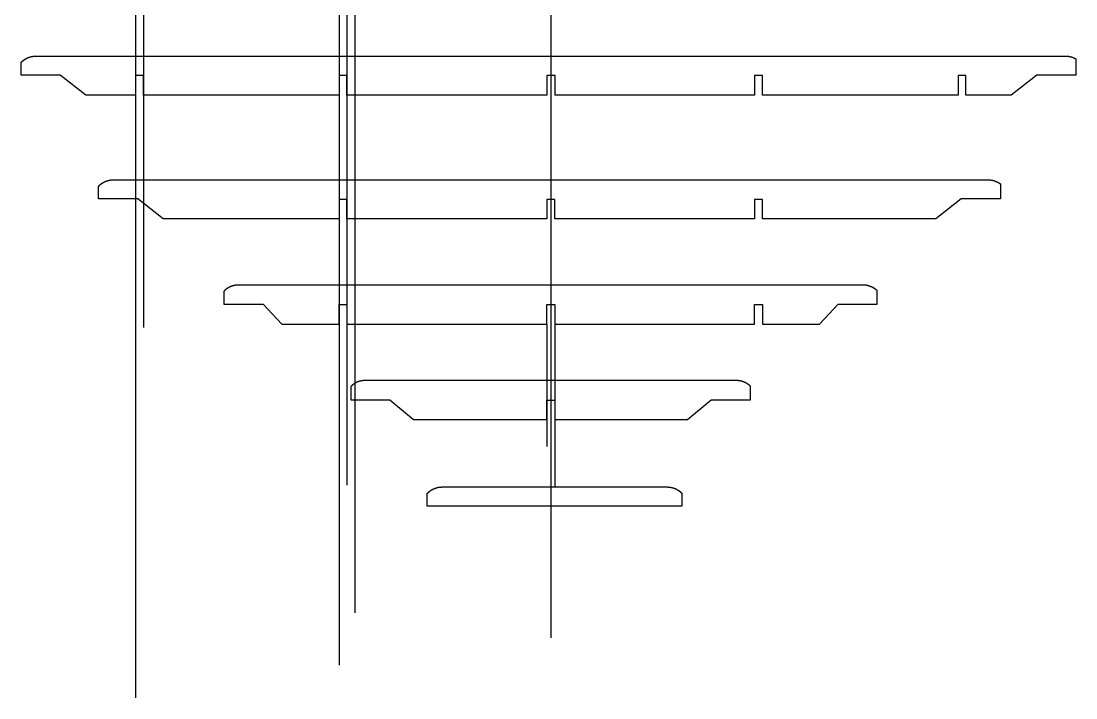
# Model space of a CAD drawing. Header units: inches. Extents: x -1514 to 1282, y -2074 to 286.
# Drawn here: x -456.2 to -402.3, y -224.2 to -189.6 of the extents above; entities that cross this region are included whole.
import ezdxf

# ---------------------------------------------------------------- set-up
doc = ezdxf.new("R2010")
doc.units = ezdxf.units.IN
doc.header["$LTSCALE"] = 0.1
doc.header["$MEASUREMENT"] = 0

msp = doc.modelspace()

# ---------------------------------------------------------------- linework, layer by layer
msp.add_line((-429.09403, -113.2525), (-429.09403, -221.09742))
at = {"color": 3}
for p, q in [((-439.90824, -121.02337), (-439.90824, -222.48942)), ((-439.50824, -121.02337), (-439.50824, -213.28325)), ((-450.30828, -130.54698), (-450.30828, -224.15983)), ((-449.90826, -130.54698), (-449.90826, -205.2255)), ((-439.10827, -141.04436), (-439.10827, -219.8092)), ((-429.29401, -205.05965), (-429.29401, -211.31988)), ((-428.89401, -205.05965), (-428.89401, -213.38068))]:
    msp.add_line(p, q, dxfattribs=at)
at = {"color": 7, "linetype": 'Continuous', "lineweight": 25}
msp.add_lwpolyline([(-428.86439, -193.35668), (-428.86439, -192.35668), (-429.29402, -192.35668), (-429.29402, -193.35668), (-439.50826, -193.35668), (-439.50826, -192.35668), (-439.90826, -192.35668), (-439.90826, -193.35668), (-449.90826, -193.35668), (-449.90826, -192.35668), (-450.30826, -192.35668), (-450.30826, -193.35668), (-450.53935, -193.35668), (-450.77045, -193.35668), (-451.00155, -193.35668), (-451.23264, -193.35668), (-451.46374, -193.35668), (-451.69483, -193.35668), (-451.92593, -193.35668), (-452.15702, -193.35668), (-452.38812, -193.35668), (-452.61922, -193.35668), (-452.85031, -193.35668), (-454.16259, -192.33665), (-456.16259, -192.33665), (-456.16259, -191.68827), (-456.16033, -191.6858), (-456.15806, -191.68333), (-456.15578, -191.68087), (-456.1535, -191.67842), (-456.1512, -191.67598), (-456.14889, -191.67354), (-456.14658, -191.67111), (-456.14426, -191.66869), (-456.14192, -191.66628), (-456.13958, -191.66387), (-456.13723, -191.66147), (-456.13487, -191.65908), (-456.1325, -191.6567), (-456.13012, -191.65432), (-456.12774, -191.65196), (-456.12534, -191.6496), (-456.12294, -191.64725), (-456.12053, -191.6449), (-456.11811, -191.64257), (-456.11568, -191.64024), (-456.11324, -191.63792), (-456.11079, -191.63561), (-456.10834, -191.6333), (-456.10588, -191.63101), (-456.10341, -191.62872), (-456.10093, -191.62644), (-456.09844, -191.62417), (-456.09594, -191.62191), (-456.09344, -191.61965), (-456.09093, -191.61741), (-456.08841, -191.61517), (-456.08588, -191.61294), (-456.08335, -191.61072), (-456.0808, -191.6085), (-456.07825, -191.6063), (-456.07569, -191.6041), (-456.07313, -191.60192), (-456.07055, -191.59974), (-456.06797, -191.59757), (-456.06538, -191.5954), (-456.06279, -191.59325), (-456.06018, -191.59111), (-456.05757, -191.58897), (-456.05495, -191.58684), (-456.05233, -191.58472), (-456.0497, -191.58261), (-456.04706, -191.58051), (-456.04441, -191.57842), (-456.04175, -191.57634), (-456.03909, -191.57426), (-456.03643, -191.5722), (-456.03375, -191.57014), (-456.03107, -191.56809), (-456.02838, -191.56605), (-456.02568, -191.56402), (-456.02298, -191.562), (-456.02027, -191.55999), (-456.01756, -191.55799), (-456.01484, -191.55599), (-456.01211, -191.55401), (-456.00937, -191.55203), (-456.00663, -191.55007), (-456.00388, -191.54811), (-456.00113, -191.54616), (-455.99837, -191.54423), (-455.9956, -191.5423), (-455.99283, -191.54038), (-455.99005, -191.53847), (-455.98726, -191.53657), (-455.98447, -191.53468), (-455.98168, -191.5328), (-455.97887, -191.53092), (-455.97607, -191.52906), (-455.97325, -191.52721), (-455.97043, -191.52536), (-455.9676, -191.52353), (-455.96477, -191.52171), (-455.96194, -191.51989), (-455.95909, -191.51809), (-455.95624, -191.51629), (-455.95339, -191.51451), (-455.95053, -191.51273), (-455.94767, -191.51097), (-455.9448, -191.50921), (-455.94192, -191.50747), (-455.93904, -191.50573), (-455.93615, -191.50401), (-455.93326, -191.50229), (-455.93037, -191.50058), (-455.92747, -191.49889), (-455.92456, -191.4972), (-455.92165, -191.49553), (-455.91873, -191.49386), (-455.91581, -191.49221), (-455.91289, -191.49056), (-455.90996, -191.48893), (-455.90702, -191.4873), (-455.90408, -191.48569), (-455.90114, -191.48409), (-455.89819, -191.48249), (-455.89524, -191.48091), (-455.89228, -191.47934), (-455.88931, -191.47777), (-455.88634, -191.47622), (-455.88336, -191.47467), (-455.88037, -191.47313), (-455.87738, -191.47161), (-455.87438, -191.47009), (-455.87138, -191.46858), (-455.86837, -191.46708), (-455.86536, -191.4656), (-455.86234, -191.46412), (-455.85932, -191.46265), (-455.85629, -191.46119), (-455.85325, -191.45974), (-455.85021, -191.4583), (-455.84717, -191.45687), (-455.84412, -191.45545), (-455.84106, -191.45404), (-455.838, -191.45264), (-455.83494, -191.45124), (-455.83187, -191.44986), (-455.82879, -191.44849), (-455.82571, -191.44713), (-455.82262, -191.44578), (-455.81953, -191.44443), (-455.81644, -191.4431), (-455.81334, -191.44178), (-455.81023, -191.44047), (-455.80713, -191.43916), (-455.80401, -191.43787), (-455.80089, -191.43659), (-455.79777, -191.43531), (-455.79465, -191.43405), (-455.79152, -191.4328), (-455.78838, -191.43155), (-455.78524, -191.43032), (-455.7821, -191.42909), (-455.77895, -191.42788), (-455.7758, -191.42668), (-455.77264, -191.42548), (-455.76948, -191.4243), (-455.76632, -191.42312), (-455.76315, -191.42196), (-455.75998, -191.4208), (-455.7568, -191.41966), (-455.75362, -191.41853), (-455.75044, -191.4174), (-455.74726, -191.41629), (-455.74407, -191.41518), (-455.74087, -191.41409), (-455.73768, -191.41301), (-455.73448, -191.41193), (-455.73127, -191.41087), (-455.72806, -191.40982), (-455.72485, -191.40877), (-455.72164, -191.40774), (-455.71842, -191.40672), (-455.7152, -191.4057), (-455.71198, -191.4047), (-455.70876, -191.40371), (-455.70553, -191.40273), (-455.7023, -191.40176), (-455.69906, -191.40079), (-455.69582, -191.39984), (-455.69258, -191.3989), (-455.68934, -191.39797), (-455.6861, -191.39705), (-455.68285, -191.39614), (-455.6796, -191.39524), (-455.67634, -191.39435), (-455.67309, -191.39347), (-455.66983, -191.3926), (-455.66657, -191.39174), (-455.66331, -191.39089), (-455.66004, -191.39005), (-455.65677, -191.38923), (-455.6535, -191.38841), (-455.65023, -191.3876), (-455.64696, -191.38681), (-455.64368, -191.38602), (-455.64041, -191.38524), (-455.63713, -191.38448), (-455.63385, -191.38372), (-455.63056, -191.38298), (-455.62728, -191.38225), (-455.62399, -191.38152), (-455.6207, -191.38081), (-455.61741, -191.38011), (-455.61412, -191.37941), (-455.61083, -191.37873), (-455.60753, -191.37806), (-455.60424, -191.3774), (-455.60094, -191.37675), (-455.59764, -191.37611), (-455.59434, -191.37548), (-455.59104, -191.37487), (-455.58774, -191.37426), (-455.58444, -191.37366), (-455.58113, -191.37308), (-455.57783, -191.3725), (-455.57452, -191.37194), (-455.57118, -191.37138), (-455.56784, -191.37083), (-455.56449, -191.37029), (-455.56115, -191.36976), (-455.5578, -191.36924), (-455.55445, -191.36873), (-455.5511, -191.36824), (-455.54775, -191.36775), (-455.5444, -191.36728), (-455.54104, -191.36681), (-455.53768, -191.36635), (-455.53432, -191.36591), (-455.53096, -191.36548), (-455.5276, -191.36505), (-455.52423, -191.36464), (-455.52087, -191.36424), (-455.5175, -191.36384), (-455.51413, -191.36346), (-455.51076, -191.36309), (-455.50739, -191.36273), (-455.50402, -191.36238), (-455.50064, -191.36204), (-455.49727, -191.36171), (-455.49389, -191.36139), (-455.49052, -191.36108), (-455.48714, -191.36078), (-455.48376, -191.36049), (-455.48038, -191.36022), (-455.477, -191.35995), (-455.47362, -191.35969), (-455.47024, -191.35945), (-455.46686, -191.35921), (-455.46347, -191.35899), (-455.46009, -191.35877), (-455.4567, -191.35857), (-455.45332, -191.35837), (-455.44993, -191.35819), (-455.44655, -191.35802), (-455.44316, -191.35786), (-455.43978, -191.3577), (-455.43639, -191.35756), (-455.433, -191.35743), (-455.42962, -191.35731), (-455.42623, -191.3572), (-455.42284, -191.3571), (-455.41946, -191.35701), (-455.41607, -191.35694), (-455.41268, -191.35687), (-455.4093, -191.35681), (-455.40591, -191.35676), (-455.40252, -191.35673), (-455.39914, -191.3567), (-455.39575, -191.35668), (-455.39237, -191.35668), (-402.79569, -191.35668), (-402.79131, -191.35669), (-402.78693, -191.35671), (-402.78254, -191.35676), (-402.77816, -191.35682), (-402.77377, -191.3569), (-402.76939, -191.357), (-402.765, -191.35712), (-402.76061, -191.35725), (-402.75622, -191.3574), (-402.75183, -191.35757), (-402.74744, -191.35776), (-402.74305, -191.35796), (-402.73866, -191.35819), (-402.73427, -191.35843), (-402.72988, -191.35868), (-402.72549, -191.35896), (-402.7211, -191.35925), (-402.71671, -191.35957), (-402.71232, -191.35989), (-402.70793, -191.36024), (-402.70355, -191.36061), (-402.69916, -191.36099), (-402.69477, -191.36139), (-402.69039, -191.36181), (-402.686, -191.36224), (-402.68162, -191.36269), (-402.67724, -191.36316), (-402.67286, -191.36365), (-402.66848, -191.36416), (-402.6641, -191.36468), (-402.65973, -191.36522), (-402.65535, -191.36578), (-402.65098, -191.36636), (-402.64661, -191.36695), (-402.64224, -191.36756), (-402.63788, -191.36819), (-402.63352, -191.36884), (-402.62916, -191.3695), (-402.6248, -191.37018), (-402.62044, -191.37088), (-402.61609, -191.3716), (-402.61174, -191.37233), (-402.6074, -191.37309), (-402.60306, -191.37385), (-402.59872, -191.37464), (-402.59438, -191.37545), (-402.59005, -191.37627), (-402.58572, -191.37711), (-402.5814, -191.37796), (-402.57707, -191.37884), (-402.57276, -191.37973), (-402.56844, -191.38064), (-402.56413, -191.38156), (-402.55983, -191.38251), (-402.55553, -191.38347), (-402.55123, -191.38445), (-402.54694, -191.38544), (-402.54266, -191.38646), (-402.53837, -191.38749), (-402.5341, -191.38854), (-402.52983, -191.3896), (-402.52556, -191.39068), (-402.5213, -191.39178), (-402.51704, -191.3929), (-402.51279, -191.39404), (-402.50855, -191.39519), (-402.50431, -191.39636), (-402.50007, -191.39754), (-402.49585, -191.39875), (-402.49162, -191.39997), (-402.48741, -191.40121), (-402.4832, -191.40246), (-402.479, -191.40374), (-402.4748, -191.40503), (-402.47061, -191.40633), (-402.46643, -191.40766), (-402.46225, -191.409), (-402.45808, -191.41036), (-402.45392, -191.41174), (-402.44976, -191.41313), (-402.44562, -191.41454), (-402.44354, -191.41525), (-402.44146, -191.41597), (-402.43728, -191.41743), (-402.43311, -191.41891), (-402.42895, -191.42041), (-402.42479, -191.42192), (-402.42064, -191.42345), (-402.4165, -191.425), (-402.41236, -191.42656), (-402.40822, -191.42815), (-402.4041, -191.42975), (-402.39997, -191.43137), (-402.39586, -191.43301), (-402.39175, -191.43466), (-402.38765, -191.43633), (-402.38355, -191.43802), (-402.37947, -191.43973), (-402.37538, -191.44145), (-402.37131, -191.44319), (-402.36724, -191.44495), (-402.36318, -191.44673), (-402.35913, -191.44852), (-402.35509, -191.45033), (-402.35105, -191.45216), (-402.34702, -191.45401), (-402.343, -191.45587), (-402.33899, -191.45775), (-402.33498, -191.45965), (-402.33099, -191.46156), (-402.327, -191.46349), (-402.32302, -191.46544), (-402.31905, -191.4674), (-402.31508, -191.46938), (-402.31113, -191.47138), (-402.30719, -191.4734), (-402.30325, -191.47543), (-402.29932, -191.47748), (-402.29541, -191.47954), (-402.2915, -191.48162), (-402.2876, -191.48372), (-402.28371, -191.48584), (-402.27983, -191.48797), (-402.27596, -191.49012), (-402.27211, -191.49228), (-402.26826, -191.49446), (-402.26442, -191.49666), (-402.26059, -191.49887), (-402.25677, -191.5011), (-402.25677, -192.33665), (-404.25677, -192.33665), (-405.56905, -193.35668), (-407.87978, -193.35668), (-407.87978, -192.35668), (-408.27978, -192.35668), (-408.27978, -193.35668), (-418.27978, -193.35668), (-418.27978, -192.35668), (-418.67978, -192.35668), (-418.67978, -193.35668), (-428.89402, -193.35668)], dxfattribs=at)
for points in [[(-429.29401, -199.68111), (-439.50826, -199.68111), (-439.50826, -198.68111), (-439.90826, -198.68111), (-439.90826, -199.68111), (-448.91006, -199.68111), (-450.20274, -198.66107), (-452.20274, -198.66107), (-452.20274, -198.00667), (-452.20046, -198.00422), (-452.19817, -198.00178), (-452.19586, -197.99935), (-452.19355, -197.99693), (-452.19123, -197.99451), (-452.1889, -197.9921), (-452.18656, -197.9897), (-452.18421, -197.98731), (-452.18186, -197.98493), (-452.17949, -197.98255), (-452.17712, -197.98018), (-452.17473, -197.97782), (-452.17234, -197.97546), (-452.16994, -197.97312), (-452.16753, -197.97078), (-452.16511, -197.96845), (-452.16268, -197.96613), (-452.16025, -197.96381), (-452.1578, -197.96151), (-452.15535, -197.95921), (-452.15289, -197.95692), (-452.15042, -197.95464), (-452.14794, -197.95236), (-452.14546, -197.9501), (-452.14296, -197.94784), (-452.14046, -197.94559), (-452.13795, -197.94335), (-452.13543, -197.94112), (-452.13291, -197.93889), (-452.13037, -197.93668), (-452.12783, -197.93447), (-452.12528, -197.93227), (-452.12272, -197.93008), (-452.12016, -197.9279), (-452.11758, -197.92572), (-452.115, -197.92356), (-452.11242, -197.9214), (-452.10982, -197.91925), (-452.10722, -197.91711), (-452.10461, -197.91498), (-452.10199, -197.91286), (-452.09936, -197.91075), (-452.09673, -197.90864), (-452.09409, -197.90655), (-452.09145, -197.90446), (-452.08879, -197.90238), (-452.08613, -197.90031), (-452.08346, -197.89825), (-452.08079, -197.8962), (-452.07811, -197.89416), (-452.07542, -197.89212), (-452.07272, -197.8901), (-452.07002, -197.88808), (-452.06731, -197.88607), (-452.0646, -197.88408), (-452.06188, -197.88209), (-452.05915, -197.88011), (-452.05641, -197.87814), (-452.05367, -197.87617), (-452.05092, -197.87422), (-452.04817, -197.87228), (-452.04541, -197.87035), (-452.04264, -197.86842), (-452.03987, -197.8665), (-452.03709, -197.8646), (-452.03431, -197.8627), (-452.03151, -197.86081), (-452.02872, -197.85894), (-452.02591, -197.85707), (-452.0231, -197.85521), (-452.02029, -197.85336), (-452.01747, -197.85152), (-452.01464, -197.84969), (-452.01181, -197.84787), (-452.00897, -197.84606), (-452.00613, -197.84425), (-452.00328, -197.84246), (-452.00043, -197.84068), (-451.99757, -197.83891), (-451.9947, -197.83714), (-451.99183, -197.83539), (-451.98896, -197.83365), (-451.98608, -197.83191), (-451.98319, -197.83019), (-451.9803, -197.82848), (-451.9774, -197.82677), (-451.9745, -197.82508), (-451.97159, -197.82339), (-451.96868, -197.82172), (-451.96577, -197.82006), (-451.96285, -197.8184), (-451.95992, -197.81676), (-451.95699, -197.81512), (-451.95406, -197.8135), (-451.95112, -197.81189), (-451.94817, -197.81028), (-451.94522, -197.80869), (-451.94227, -197.80711), (-451.93931, -197.80553), (-451.93635, -197.80397), (-451.93338, -197.80242), (-451.93041, -197.80088), (-451.92743, -197.79934), (-451.92445, -197.79782), (-451.92145, -197.7963), (-451.91846, -197.7948), (-451.91545, -197.7933), (-451.91245, -197.79181), (-451.90943, -197.79034), (-451.90641, -197.78887), (-451.90339, -197.78741), (-451.90036, -197.78596), (-451.89732, -197.78452), (-451.89428, -197.78309), (-451.89124, -197.78167), (-451.88819, -197.78026), (-451.88513, -197.77886), (-451.88207, -197.77747), (-451.879, -197.77609), (-451.87593, -197.77472), (-451.87286, -197.77336), (-451.86978, -197.77201), (-451.86669, -197.77066), (-451.8636, -197.76933), (-451.86051, -197.76801), (-451.85741, -197.76669), (-451.8543, -197.76539), (-451.8512, -197.7641), (-451.84808, -197.76281), (-451.84497, -197.76154), (-451.84184, -197.76027), (-451.83872, -197.75902), (-451.83559, -197.75777), (-451.83245, -197.75654), (-451.82932, -197.75531), (-451.82617, -197.7541), (-451.82303, -197.75289), (-451.81987, -197.75169), (-451.81672, -197.75051), (-451.81356, -197.74933), (-451.8104, -197.74816), (-451.80723, -197.74701), (-451.80406, -197.74586), (-451.80089, -197.74472), (-451.79771, -197.74359), (-451.79453, -197.74248), (-451.79134, -197.74137), (-451.78815, -197.74027), (-451.78496, -197.73918), (-451.78177, -197.73811), (-451.77857, -197.73704), (-451.77536, -197.73598), (-451.77216, -197.73493), (-451.76895, -197.73389), (-451.76574, -197.73287), (-451.76252, -197.73185), (-451.7593, -197.73084), (-451.75608, -197.72984), (-451.75286, -197.72885), (-451.74963, -197.72787), (-451.7464, -197.72691), (-451.74317, -197.72595), (-451.73993, -197.725), (-451.73669, -197.72406), (-451.73345, -197.72313), (-451.73021, -197.72221), (-451.72696, -197.72131), (-451.72371, -197.72041), (-451.72046, -197.71952), (-451.7172, -197.71864), (-451.71395, -197.71778), (-451.71069, -197.71692), (-451.70743, -197.71607), (-451.70416, -197.71523), (-451.7009, -197.71441), (-451.69763, -197.71359), (-451.69436, -197.71278), (-451.69109, -197.71198), (-451.68781, -197.7112), (-451.68454, -197.71042), (-451.68126, -197.70966), (-451.67798, -197.7089), (-451.6747, -197.70815), (-451.67141, -197.70742), (-451.66813, -197.70669), (-451.66484, -197.70598), (-451.66155, -197.70527), (-451.65826, -197.70458), (-451.65497, -197.70389), (-451.65168, -197.70322), (-451.64838, -197.70256), (-451.64508, -197.7019), (-451.64179, -197.70126), (-451.63849, -197.70063), (-451.63519, -197.7), (-451.63189, -197.69939), (-451.62858, -197.69879), (-451.62528, -197.6982), (-451.62198, -197.69762), (-451.61867, -197.69705), (-451.61536, -197.69649), (-451.61206, -197.69593), (-451.60875, -197.6954), (-451.60541, -197.69486), (-451.60207, -197.69434), (-451.59873, -197.69382), (-451.59538, -197.69332), (-451.59203, -197.69283), (-451.58868, -197.69234), (-451.58533, -197.69187), (-451.58198, -197.69141), (-451.57862, -197.69095), (-451.57527, -197.69051), (-451.57191, -197.69008), (-451.56855, -197.68966), (-451.56519, -197.68924), (-451.56182, -197.68884), (-451.55846, -197.68845), (-451.55509, -197.68807), (-451.55173, -197.6877), (-451.54836, -197.68734), (-451.54499, -197.68698), (-451.54162, -197.68664), (-451.53825, -197.68631), (-451.53488, -197.68599), (-451.5315, -197.68568), (-451.52813, -197.68538), (-451.52475, -197.68509), (-451.52138, -197.68481), (-451.518, -197.68454), (-451.51462, -197.68428), (-451.51124, -197.68404), (-451.50786, -197.6838), (-451.50448, -197.68357), (-451.5011, -197.68335), (-451.49772, -197.68314), (-451.49434, -197.68294), (-451.49096, -197.68275), (-451.48758, -197.68258), (-451.48419, -197.68241), (-451.48081, -197.68225), (-451.47743, -197.6821), (-451.47404, -197.68197), (-451.47066, -197.68184), (-451.46727, -197.68172), (-451.46389, -197.68162), (-451.46051, -197.68152), (-451.45712, -197.68143), (-451.45374, -197.68136), (-451.45035, -197.68129), (-451.44697, -197.68123), (-451.44358, -197.68119), (-451.4402, -197.68115), (-451.43682, -197.68113), (-451.43343, -197.68111), (-451.43005, -197.68111), (-406.75801, -197.68111), (-406.75269, -197.68112), (-406.74738, -197.68116), (-406.74206, -197.68122), (-406.73674, -197.68131), (-406.73142, -197.68143), (-406.7261, -197.68157), (-406.72077, -197.68173), (-406.71545, -197.68192), (-406.71012, -197.68214), (-406.7048, -197.68238), (-406.69947, -197.68265), (-406.69415, -197.68294), (-406.68882, -197.68326), (-406.6835, -197.68361), (-406.67817, -197.68398), (-406.67285, -197.68437), (-406.66752, -197.68479), (-406.6622, -197.68524), (-406.65688, -197.68571), (-406.65156, -197.6862), (-406.64624, -197.68673), (-406.64092, -197.68727), (-406.63561, -197.68785), (-406.6303, -197.68844), (-406.62499, -197.68907), (-406.61968, -197.68971), (-406.61437, -197.69039), (-406.60907, -197.69109), (-406.60377, -197.69181), (-406.59847, -197.69256), (-406.59318, -197.69334), (-406.58789, -197.69414), (-406.58261, -197.69496), (-406.57733, -197.69581), (-406.57205, -197.69669), (-406.56677, -197.69759), (-406.56151, -197.69851), (-406.55624, -197.69946), (-406.55098, -197.70044), (-406.54573, -197.70144), (-406.54048, -197.70247), (-406.53524, -197.70352), (-406.53, -197.7046), (-406.52477, -197.7057), (-406.51954, -197.70683), (-406.51432, -197.70798), (-406.50911, -197.70916), (-406.5039, -197.71036), (-406.4987, -197.71159), (-406.49351, -197.71284), (-406.48833, -197.71412), (-406.48315, -197.71542), (-406.47798, -197.71675), (-406.47281, -197.7181), (-406.46766, -197.71948), (-406.46251, -197.72088), (-406.45737, -197.72231), (-406.45224, -197.72376), (-406.44712, -197.72524), (-406.44201, -197.72674), (-406.43691, -197.72827), (-406.43181, -197.72982), (-406.42673, -197.7314), (-406.42165, -197.733), (-406.41658, -197.73463), (-406.41153, -197.73628), (-406.40648, -197.73796), (-406.40145, -197.73966), (-406.39642, -197.74139), (-406.39139, -197.74315), (-406.38637, -197.74493), (-406.38135, -197.74674), (-406.37634, -197.74858), (-406.37134, -197.75044), (-406.36635, -197.75233), (-406.36136, -197.75424), (-406.35638, -197.75618), (-406.35142, -197.75815), (-406.34646, -197.76014), (-406.3415, -197.76216), (-406.33656, -197.7642), (-406.33163, -197.76627), (-406.32671, -197.76837), (-406.32179, -197.77048), (-406.31689, -197.77263), (-406.312, -197.7748), (-406.30711, -197.77699), (-406.30224, -197.77921), (-406.29738, -197.78146), (-406.29253, -197.78373), (-406.28768, -197.78602), (-406.28286, -197.78834), (-406.27804, -197.79069), (-406.27323, -197.79306), (-406.26844, -197.79545), (-406.26366, -197.79787), (-406.25889, -197.80031), (-406.25413, -197.80278), (-406.24939, -197.80527), (-406.24466, -197.80778), (-406.23994, -197.81032), (-406.23523, -197.81289), (-406.23054, -197.81548), (-406.22586, -197.81809), (-406.2212, -197.82072), (-406.21655, -197.82338), (-406.21192, -197.82607), (-406.2073, -197.82877), (-406.20269, -197.8315), (-406.1981, -197.83426), (-406.19353, -197.83704), (-406.18897, -197.83984), (-406.18442, -197.84266), (-406.17989, -197.84551), (-406.17538, -197.84838), (-406.17088, -197.85127), (-406.1664, -197.85419), (-406.16194, -197.85713), (-406.15749, -197.86009), (-406.15306, -197.86308), (-406.14865, -197.86609), (-406.14426, -197.86912), (-406.13988, -197.87217), (-406.13552, -197.87525), (-406.13118, -197.87835), (-406.12686, -197.88147), (-406.12255, -197.88461), (-406.11827, -197.88778), (-406.11827, -198.66107), (-408.11827, -198.66107), (-409.41095, -199.68111), (-418.27977, -199.68111), (-418.27977, -198.68111), (-418.67977, -198.68111), (-418.67977, -199.68111), (-428.89401, -199.68111), (-428.89401, -198.68111), (-429.29401, -198.68111)], [(-429.29401, -204.05965), (-428.89401, -204.05965), (-428.89401, -205.05965), (-418.67977, -205.05965), (-418.67977, -204.05965), (-418.27977, -204.05965), (-418.27977, -205.05965), (-415.36575, -205.05965), (-414.40843, -204.03959), (-412.40843, -204.03959), (-412.40843, -203.35753), (-412.4107, -203.35527), (-412.41298, -203.35302), (-412.41527, -203.35078), (-412.41757, -203.34854), (-412.41987, -203.34632), (-412.42219, -203.3441), (-412.42451, -203.34188), (-412.42684, -203.33968), (-412.42917, -203.33748), (-412.43152, -203.33529), (-412.43387, -203.33311), (-412.43623, -203.33093), (-412.4386, -203.32876), (-412.44098, -203.3266), (-412.44336, -203.32445), (-412.44575, -203.32231), (-412.44815, -203.32017), (-412.45056, -203.31804), (-412.45297, -203.31592), (-412.45539, -203.3138), (-412.45782, -203.3117), (-412.46026, -203.3096), (-412.4627, -203.3075), (-412.46516, -203.30542), (-412.46761, -203.30335), (-412.47008, -203.30128), (-412.47255, -203.29922), (-412.47503, -203.29716), (-412.47752, -203.29512), (-412.48001, -203.29308), (-412.48251, -203.29105), (-412.48502, -203.28903), (-412.48754, -203.28702), (-412.49006, -203.28502), (-412.49259, -203.28302), (-412.49512, -203.28103), (-412.49766, -203.27905), (-412.50021, -203.27708), (-412.50277, -203.27511), (-412.50533, -203.27316), (-412.5079, -203.27121), (-412.51047, -203.26927), (-412.51305, -203.26734), (-412.51564, -203.26541), (-412.51823, -203.2635), (-412.52083, -203.26159), (-412.52344, -203.25969), (-412.52605, -203.2578), (-412.52867, -203.25592), (-412.5313, -203.25404), (-412.53393, -203.25218), (-412.53656, -203.25032), (-412.53921, -203.24847), (-412.54186, -203.24663), (-412.54451, -203.2448), (-412.54717, -203.24297), (-412.54984, -203.24116), (-412.55251, -203.23935), (-412.55519, -203.23755), (-412.55787, -203.23576), (-412.56056, -203.23398), (-412.56325, -203.23221), (-412.56595, -203.23045), (-412.56866, -203.22869), (-412.57137, -203.22694), (-412.57409, -203.22521), (-412.57681, -203.22348), (-412.57953, -203.22176), (-412.58227, -203.22005), (-412.585, -203.21834), (-412.58775, -203.21665), (-412.59049, -203.21496), (-412.59325, -203.21329), (-412.596, -203.21162), (-412.59877, -203.20996), (-412.60153, -203.20831), (-412.60431, -203.20667), (-412.60708, -203.20504), (-412.60986, -203.20341), (-412.61265, -203.2018), (-412.61544, -203.20019), (-412.61824, -203.1986), (-412.62104, -203.19701), (-412.62384, -203.19543), (-412.62665, -203.19386), (-412.62947, -203.1923), (-412.63229, -203.19075), (-412.63511, -203.18921), (-412.63794, -203.18768), (-412.64077, -203.18616), (-412.6436, -203.18464), (-412.64644, -203.18314), (-412.64929, -203.18164), (-412.65214, -203.18016), (-412.65499, -203.17868), (-412.65784, -203.17721), (-412.6607, -203.17576), (-412.66357, -203.17431), (-412.66644, -203.17287), (-412.66931, -203.17144), (-412.67218, -203.17002), (-412.67506, -203.16861), (-412.67795, -203.1672), (-412.68083, -203.16581), (-412.68372, -203.16443), (-412.68662, -203.16306), (-412.68951, -203.16169), (-412.69242, -203.16034), (-412.69533, -203.15899), (-412.69825, -203.15765), (-412.70117, -203.15632), (-412.7041, -203.155), (-412.70703, -203.15369), (-412.70996, -203.15238), (-412.7129, -203.15109), (-412.71584, -203.1498), (-412.71879, -203.14853), (-412.72175, -203.14726), (-412.7247, -203.146), (-412.72767, -203.14475), (-412.73063, -203.14351), (-412.7336, -203.14228), (-412.73956, -203.13984), (-412.74553, -203.13744), (-412.75151, -203.13507), (-412.75752, -203.13274), (-412.76354, -203.13045), (-412.76957, -203.12819), (-412.77562, -203.12597), (-412.78168, -203.12378), (-412.78776, -203.12163), (-412.79385, -203.11952), (-412.79995, -203.11744), (-412.80607, -203.1154), (-412.8122, -203.11339), (-412.81835, -203.11142), (-412.8245, -203.10949), (-412.83067, -203.10759), (-412.83685, -203.10573), (-412.84304, -203.10391), (-412.84924, -203.10212), (-412.85545, -203.10037), (-412.86168, -203.09865), (-412.86791, -203.09698), (-412.87415, -203.09533), (-412.8804, -203.09373), (-412.88666, -203.09216), (-412.89293, -203.09063), (-412.8992, -203.08914), (-412.90549, -203.08768), (-412.91178, -203.08626), (-412.91808, -203.08487), (-412.92438, -203.08353), (-412.93069, -203.08222), (-412.93701, -203.08095), (-412.94333, -203.07971), (-412.94966, -203.07851), (-412.956, -203.07735), (-412.96233, -203.07623), (-412.96868, -203.07514), (-412.97502, -203.07409), (-412.98137, -203.07308), (-412.98773, -203.07211), (-412.99408, -203.07117), (-413.00044, -203.07027), (-413.0068, -203.06941), (-413.01317, -203.06858), (-413.01636, -203.06818), (-413.01957, -203.06779), (-413.02601, -203.06703), (-413.03245, -203.06631), (-413.0389, -203.06563), (-413.04535, -203.06498), (-413.05181, -203.06437), (-413.05827, -203.0638), (-413.06473, -203.06327), (-413.0712, -203.06277), (-413.07767, -203.06231), (-413.08414, -203.06188), (-413.09061, -203.0615), (-413.09709, -203.06114), (-413.10357, -203.06083), (-413.11005, -203.06056), (-413.11653, -203.06032), (-413.12301, -203.06011), (-413.1295, -203.05995), (-413.13598, -203.05982), (-413.14246, -203.05973), (-413.14894, -203.05967), (-413.15542, -203.05965), (-445.03263, -203.05965), (-445.03598, -203.05966), (-445.03933, -203.05967), (-445.04268, -203.0597), (-445.04603, -203.05973), (-445.04938, -203.05978), (-445.05273, -203.05983), (-445.05608, -203.05989), (-445.05943, -203.05997), (-445.06278, -203.06005), (-445.06613, -203.06015), (-445.06948, -203.06025), (-445.07284, -203.06036), (-445.07619, -203.06049), (-445.07954, -203.06062), (-445.08289, -203.06076), (-445.08623, -203.06091), (-445.08958, -203.06108), (-445.09293, -203.06125), (-445.09628, -203.06143), (-445.09963, -203.06162), (-445.10298, -203.06183), (-445.10632, -203.06204), (-445.10967, -203.06226), (-445.11302, -203.06249), (-445.11636, -203.06273), (-445.1197, -203.06299), (-445.12305, -203.06325), (-445.12639, -203.06352), (-445.12973, -203.0638), (-445.13307, -203.06409), (-445.13641, -203.06439), (-445.13975, -203.0647), (-445.14309, -203.06502), (-445.14643, -203.06535), (-445.14976, -203.0657), (-445.1531, -203.06605), (-445.15643, -203.06641), (-445.15976, -203.06678), (-445.16309, -203.06716), (-445.16642, -203.06755), (-445.16975, -203.06795), (-445.17308, -203.06836), (-445.1764, -203.06878), (-445.17973, -203.06921), (-445.18305, -203.06965), (-445.18637, -203.0701), (-445.18969, -203.07056), (-445.19301, -203.07103), (-445.19632, -203.07151), (-445.19963, -203.072), (-445.20295, -203.07249), (-445.2046, -203.07275), (-445.20625, -203.073), (-445.20953, -203.07352), (-445.2128, -203.07404), (-445.21608, -203.07458), (-445.21936, -203.07512), (-445.22263, -203.07568), (-445.22591, -203.07624), (-445.22918, -203.07682), (-445.23245, -203.0774), (-445.23572, -203.078), (-445.23899, -203.0786), (-445.24226, -203.07922), (-445.24553, -203.07984), (-445.2488, -203.08048), (-445.25206, -203.08113), (-445.25532, -203.08178), (-445.25859, -203.08245), (-445.26185, -203.08312), (-445.26511, -203.08381), (-445.26836, -203.0845), (-445.27162, -203.08521), (-445.27487, -203.08592), (-445.27813, -203.08665), (-445.28138, -203.08739), (-445.28462, -203.08813), (-445.28787, -203.08889), (-445.29112, -203.08965), (-445.29436, -203.09043), (-445.2976, -203.09121), (-445.30084, -203.09201), (-445.30408, -203.09281), (-445.30731, -203.09363), (-445.31054, -203.09445), (-445.31377, -203.09529), (-445.317, -203.09613), (-445.32023, -203.09698), (-445.32345, -203.09785), (-445.32667, -203.09872), (-445.32989, -203.09961), (-445.33311, -203.1005), (-445.33632, -203.1014), (-445.33953, -203.10232), (-445.34274, -203.10324), (-445.34594, -203.10417), (-445.34915, -203.10512), (-445.35235, -203.10607), (-445.35554, -203.10703), (-445.35874, -203.108), (-445.36193, -203.10899), (-445.36512, -203.10998), (-445.3683, -203.11098), (-445.37148, -203.11199), (-445.37466, -203.11301), (-445.37784, -203.11404), (-445.38101, -203.11508), (-445.38418, -203.11613), (-445.38734, -203.11719), (-445.39051, -203.11826), (-445.39367, -203.11934), (-445.39682, -203.12043), (-445.39997, -203.12153), (-445.40312, -203.12264), (-445.40626, -203.12376), (-445.40941, -203.12488), (-445.41254, -203.12602), (-445.41568, -203.12717), (-445.41881, -203.12833), (-445.42193, -203.12949), (-445.42505, -203.13067), (-445.42817, -203.13185), (-445.43128, -203.13305), (-445.43439, -203.13425), (-445.4375, -203.13547), (-445.4406, -203.13669), (-445.4437, -203.13793), (-445.44679, -203.13917), (-445.44988, -203.14042), (-445.45296, -203.14169), (-445.45604, -203.14296), (-445.45912, -203.14424), (-445.46219, -203.14553), (-445.46526, -203.14683), (-445.46832, -203.14814), (-445.47138, -203.14946), (-445.47443, -203.15079), (-445.47748, -203.15213), (-445.48052, -203.15348), (-445.48356, -203.15483), (-445.48659, -203.1562), (-445.48962, -203.15758), (-445.49264, -203.15896), (-445.49566, -203.16036), (-445.49867, -203.16176), (-445.50168, -203.16318), (-445.50469, -203.1646), (-445.50768, -203.16604), (-445.51068, -203.16748), (-445.51366, -203.16893), (-445.51665, -203.17039), (-445.51962, -203.17186), (-445.52259, -203.17334), (-445.52556, -203.17483), (-445.52852, -203.17633), (-445.53147, -203.17784), (-445.53442, -203.17936), (-445.53736, -203.18088), (-445.5403, -203.18242), (-445.54323, -203.18397), (-445.54616, -203.18553), (-445.54909, -203.18709), (-445.55201, -203.18867), (-445.55492, -203.19026), (-445.55784, -203.19186), (-445.56074, -203.19346), (-445.56365, -203.19508), (-445.56654, -203.19671), (-445.56944, -203.19835), (-445.57233, -203.19999), (-445.57521, -203.20165), (-445.57809, -203.20332), (-445.58096, -203.20499), (-445.58383, -203.20668), (-445.5867, -203.20838), (-445.58955, -203.21008), (-445.59241, -203.2118), (-445.59526, -203.21352), (-445.5981, -203.21526), (-445.60094, -203.217), (-445.60377, -203.21876), (-445.6066, -203.22052), (-445.60942, -203.22229), (-445.61224, -203.22408), (-445.61505, -203.22587), (-445.61785, -203.22767), (-445.62065, -203.22948), (-445.62345, -203.2313), (-445.62623, -203.23313), (-445.62902, -203.23497), (-445.63179, -203.23682), (-445.63456, -203.23867), (-445.63733, -203.24054), (-445.64009, -203.24242), (-445.64284, -203.2443), (-445.64559, -203.24619), (-445.64833, -203.2481), (-445.65106, -203.25001), (-445.65379, -203.25193), (-445.65651, -203.25386), (-445.65923, -203.2558), (-445.66194, -203.25775), (-445.66464, -203.25971), (-445.66733, -203.26168), (-445.67002, -203.26365), (-445.67271, -203.26564), (-445.67538, -203.26763), (-445.67805, -203.26963), (-445.68072, -203.27164), (-445.68337, -203.27366), (-445.68602, -203.27569), (-445.68866, -203.27773), (-445.6913, -203.27977), (-445.69393, -203.28183), (-445.69655, -203.28389), (-445.69916, -203.28596), (-445.70177, -203.28805), (-445.70437, -203.29013), (-445.70696, -203.29223), (-445.70955, -203.29434), (-445.71212, -203.29645), (-445.7147, -203.29858), (-445.71726, -203.30071), (-445.71981, -203.30285), (-445.72236, -203.305), (-445.7249, -203.30716), (-445.72743, -203.30932), (-445.72996, -203.3115), (-445.73248, -203.31368), (-445.73499, -203.31587), (-445.73749, -203.31807), (-445.73998, -203.32027), (-445.74247, -203.32249), (-445.74494, -203.32471), (-445.74741, -203.32694), (-445.74988, -203.32918), (-445.75233, -203.33143), (-445.75477, -203.33369), (-445.75721, -203.33595), (-445.75964, -203.33822), (-445.76206, -203.3405), (-445.76447, -203.34279), (-445.76687, -203.34509), (-445.76927, -203.34739), (-445.77166, -203.3497), (-445.77403, -203.35202), (-445.7764, -203.35435), (-445.77876, -203.35668), (-445.78111, -203.35903), (-445.78346, -203.36138), (-445.78579, -203.36374), (-445.78811, -203.3661), (-445.79043, -203.36848), (-445.79274, -203.37086), (-445.79503, -203.37325), (-445.79732, -203.37564), (-445.7996, -203.37805), (-445.7996, -204.03959), (-443.7996, -204.03959), (-442.84229, -205.05965), (-439.90826, -205.05965), (-439.90826, -204.05965), (-439.50826, -204.05965), (-439.50826, -205.05965), (-429.29401, -205.05965)], [(-429.29403, -209.93896), (-429.29403, -208.93896), (-428.89401, -208.93896), (-428.89403, -209.93896), (-422.10324, -209.93896), (-420.89057, -208.91882), (-418.89057, -208.91882), (-418.89057, -208.23197), (-418.89282, -208.22975), (-418.89508, -208.22753), (-418.89734, -208.22532), (-418.89961, -208.22312), (-418.9019, -208.22092), (-418.90418, -208.21874), (-418.90648, -208.21656), (-418.90879, -208.21438), (-418.9111, -208.21222), (-418.91342, -208.21006), (-418.91575, -208.20791), (-418.91809, -208.20577), (-418.92043, -208.20363), (-418.92278, -208.2015), (-418.92514, -208.19938), (-418.92751, -208.19727), (-418.92988, -208.19516), (-418.93226, -208.19306), (-418.93465, -208.19097), (-418.93705, -208.18889), (-418.93945, -208.18681), (-418.94186, -208.18475), (-418.94428, -208.18269), (-418.94671, -208.18063), (-418.94914, -208.17859), (-418.95158, -208.17655), (-418.95403, -208.17452), (-418.95648, -208.1725), (-418.95894, -208.17049), (-418.96141, -208.16848), (-418.96388, -208.16648), (-418.96637, -208.16449), (-418.96885, -208.16251), (-418.97135, -208.16053), (-418.97385, -208.15857), (-418.97636, -208.15661), (-418.97887, -208.15466), (-418.98139, -208.15272), (-418.98392, -208.15078), (-418.98646, -208.14885), (-418.989, -208.14693), (-418.99154, -208.14502), (-418.9941, -208.14312), (-418.99666, -208.14123), (-418.99922, -208.13934), (-419.0018, -208.13746), (-419.00437, -208.13559), (-419.00696, -208.13373), (-419.00955, -208.13188), (-419.01215, -208.13003), (-419.01475, -208.12819), (-419.01736, -208.12637), (-419.01997, -208.12454), (-419.02259, -208.12273), (-419.02522, -208.12093), (-419.02785, -208.11913), (-419.03049, -208.11735), (-419.03313, -208.11557), (-419.03578, -208.1138), (-419.03843, -208.11203), (-419.04109, -208.11028), (-419.04376, -208.10854), (-419.04643, -208.1068), (-419.0491, -208.10507), (-419.05178, -208.10335), (-419.05447, -208.10164), (-419.05716, -208.09994), (-419.05986, -208.09825), (-419.06256, -208.09656), (-419.06527, -208.09488), (-419.06798, -208.09322), (-419.0707, -208.09156), (-419.07342, -208.08991), (-419.07615, -208.08827), (-419.07888, -208.08663), (-419.08161, -208.08501), (-419.08436, -208.0834), (-419.0871, -208.08179), (-419.08985, -208.08019), (-419.09261, -208.0786), (-419.09537, -208.07702), (-419.09813, -208.07545), (-419.1009, -208.07389), (-419.10368, -208.07234), (-419.10646, -208.0708), (-419.10924, -208.06926), (-419.11203, -208.06773), (-419.11482, -208.06622), (-419.11761, -208.06471), (-419.12041, -208.06321), (-419.12322, -208.06172), (-419.12602, -208.06024), (-419.12884, -208.05877), (-419.13165, -208.05731), (-419.13447, -208.05586), (-419.1373, -208.05441), (-419.14013, -208.05298), (-419.14296, -208.05155), (-419.14579, -208.05014), (-419.14863, -208.04873), (-419.15148, -208.04733), (-419.15432, -208.04595), (-419.15717, -208.04457), (-419.16003, -208.0432), (-419.16288, -208.04184), (-419.16574, -208.04049), (-419.16861, -208.03915), (-419.17148, -208.03781), (-419.17436, -208.03649), (-419.17724, -208.03517), (-419.18013, -208.03386), (-419.18302, -208.03257), (-419.18592, -208.03128), (-419.18882, -208.02999), (-419.19173, -208.02872), (-419.19464, -208.02746), (-419.19755, -208.0262), (-419.20047, -208.02496), (-419.2034, -208.02372), (-419.20632, -208.02249), (-419.21219, -208.02006), (-419.21808, -208.01766), (-419.22398, -208.0153), (-419.2299, -208.01298), (-419.23583, -208.01069), (-419.24178, -208.00843), (-419.24774, -208.00621), (-419.25372, -208.00403), (-419.25971, -208.00188), (-419.26572, -207.99977), (-419.27174, -207.99769), (-419.27777, -207.99565), (-419.28382, -207.99365), (-419.28988, -207.99168), (-419.29595, -207.98974), (-419.30203, -207.98784), (-419.30813, -207.98598), (-419.31424, -207.98415), (-419.32035, -207.98236), (-419.32648, -207.98061), (-419.33262, -207.97889), (-419.33877, -207.97721), (-419.34493, -207.97556), (-419.35109, -207.97395), (-419.35727, -207.97237), (-419.36345, -207.97083), (-419.36965, -207.96933), (-419.37585, -207.96787), (-419.38206, -207.96644), (-419.38827, -207.96504), (-419.3945, -207.96368), (-419.40073, -207.96236), (-419.40696, -207.96108), (-419.4132, -207.95983), (-419.41945, -207.95862), (-419.4257, -207.95744), (-419.43196, -207.9563), (-419.43822, -207.9552), (-419.44449, -207.95414), (-419.45076, -207.95311), (-419.45704, -207.95212), (-419.46331, -207.95116), (-419.46959, -207.95024), (-419.47588, -207.94936), (-419.48216, -207.94852), (-419.48845, -207.94771), (-419.49159, -207.94732), (-419.49317, -207.94712), (-419.49476, -207.94693), (-419.50112, -207.94619), (-419.50748, -207.94548), (-419.51385, -207.94481), (-419.52022, -207.94418), (-419.5266, -207.94358), (-419.53298, -207.94302), (-419.53937, -207.9425), (-419.54575, -207.94201), (-419.55214, -207.94156), (-419.55854, -207.94114), (-419.56493, -207.94076), (-419.57133, -207.94042), (-419.57773, -207.94011), (-419.58413, -207.93984), (-419.59053, -207.93961), (-419.59693, -207.93941), (-419.60334, -207.93925), (-419.60974, -207.93912), (-419.61614, -207.93903), (-419.62254, -207.93898), (-419.62895, -207.93896), (-438.55911, -207.93896), (-438.56573, -207.93898), (-438.57235, -207.93904), (-438.57897, -207.93913), (-438.58559, -207.93927), (-438.59221, -207.93944), (-438.59883, -207.93966), (-438.60546, -207.93991), (-438.61207, -207.9402), (-438.61869, -207.94052), (-438.62531, -207.94089), (-438.62862, -207.94109), (-438.63192, -207.9413), (-438.63523, -207.94152), (-438.63854, -207.94174), (-438.64184, -207.94198), (-438.64515, -207.94223), (-438.64845, -207.94248), (-438.65175, -207.94275), (-438.65506, -207.94302), (-438.65836, -207.94331), (-438.66166, -207.9436), (-438.66496, -207.94391), (-438.66826, -207.94422), (-438.67155, -207.94455), (-438.67485, -207.94488), (-438.67814, -207.94523), (-438.68144, -207.94558), (-438.68473, -207.94594), (-438.68802, -207.94632), (-438.69131, -207.9467), (-438.6946, -207.94709), (-438.69789, -207.94749), (-438.70117, -207.94791), (-438.70446, -207.94833), (-438.70774, -207.94876), (-438.71102, -207.9492), (-438.7143, -207.94965), (-438.71758, -207.95011), (-438.72086, -207.95058), (-438.72413, -207.95106), (-438.7274, -207.95155), (-438.72904, -207.9518), (-438.73066, -207.95205), (-438.7339, -207.95255), (-438.73714, -207.95307), (-438.74038, -207.95359), (-438.74362, -207.95413), (-438.74685, -207.95467), (-438.75009, -207.95523), (-438.75332, -207.95579), (-438.75656, -207.95637), (-438.75979, -207.95695), (-438.76302, -207.95755), (-438.76625, -207.95815), (-438.76948, -207.95876), (-438.77271, -207.95939), (-438.77594, -207.96002), (-438.77916, -207.96067), (-438.78239, -207.96132), (-438.78561, -207.96198), (-438.78883, -207.96266), (-438.79205, -207.96334), (-438.79527, -207.96403), (-438.79849, -207.96473), (-438.8017, -207.96545), (-438.80491, -207.96617), (-438.80813, -207.9669), (-438.81133, -207.96764), (-438.81454, -207.96839), (-438.81775, -207.96916), (-438.82095, -207.96993), (-438.82415, -207.97071), (-438.82735, -207.9715), (-438.83055, -207.9723), (-438.83375, -207.97311), (-438.83694, -207.97393), (-438.84013, -207.97476), (-438.84332, -207.9756), (-438.84651, -207.97645), (-438.84969, -207.97731), (-438.85287, -207.97817), (-438.85605, -207.97905), (-438.85923, -207.97994), (-438.8624, -207.98084), (-438.86557, -207.98174), (-438.86874, -207.98266), (-438.87191, -207.98359), (-438.87507, -207.98452), (-438.87823, -207.98547), (-438.88139, -207.98642), (-438.88454, -207.98739), (-438.88769, -207.98836), (-438.89084, -207.98935), (-438.89399, -207.99034), (-438.89713, -207.99135), (-438.90027, -207.99236), (-438.9034, -207.99338), (-438.90654, -207.99442), (-438.90967, -207.99546), (-438.91279, -207.99651), (-438.91592, -207.99757), (-438.91904, -207.99864), (-438.92215, -207.99972), (-438.92526, -208.00081), (-438.92837, -208.00191), (-438.93148, -208.00302), (-438.93458, -208.00414), (-438.93768, -208.00527), (-438.94077, -208.0064), (-438.94386, -208.00755), (-438.94695, -208.00871), (-438.95003, -208.00987), (-438.95311, -208.01105), (-438.95618, -208.01223), (-438.95926, -208.01343), (-438.96232, -208.01463), (-438.96538, -208.01584), (-438.96844, -208.01707), (-438.9715, -208.0183), (-438.97455, -208.01954), (-438.97759, -208.02079), (-438.98063, -208.02205), (-438.98367, -208.02332), (-438.9867, -208.0246), (-438.98973, -208.02589), (-438.99275, -208.02719), (-438.99577, -208.0285), (-438.99878, -208.02981), (-439.00179, -208.03114), (-439.0048, -208.03248), (-439.0078, -208.03382), (-439.01079, -208.03518), (-439.01378, -208.03654), (-439.01677, -208.03791), (-439.01975, -208.0393), (-439.02272, -208.04069), (-439.02569, -208.04209), (-439.02866, -208.0435), (-439.03162, -208.04492), (-439.03457, -208.04635), (-439.03752, -208.04779), (-439.04046, -208.04924), (-439.0434, -208.05069), (-439.04633, -208.05216), (-439.04926, -208.05364), (-439.05218, -208.05512), (-439.05509, -208.05661), (-439.058, -208.05812), (-439.06091, -208.05963), (-439.06381, -208.06115), (-439.06671, -208.06269), (-439.0696, -208.06423), (-439.07249, -208.06578), (-439.07538, -208.06735), (-439.07826, -208.06892), (-439.08113, -208.0705), (-439.084, -208.0721), (-439.08687, -208.0737), (-439.08973, -208.07531), (-439.09259, -208.07693), (-439.09544, -208.07857), (-439.09829, -208.08021), (-439.10113, -208.08186), (-439.10397, -208.08352), (-439.1068, -208.08519), (-439.10963, -208.08687), (-439.11246, -208.08856), (-439.11527, -208.09026), (-439.11809, -208.09197), (-439.12089, -208.09369), (-439.1237, -208.09541), (-439.12649, -208.09715), (-439.12928, -208.0989), (-439.13207, -208.10065), (-439.13485, -208.10242), (-439.13763, -208.10419), (-439.1404, -208.10598), (-439.14316, -208.10777), (-439.14592, -208.10957), (-439.14867, -208.11138), (-439.15142, -208.1132), (-439.15416, -208.11503), (-439.15689, -208.11687), (-439.15962, -208.11872), (-439.16235, -208.12058), (-439.16506, -208.12245), (-439.16778, -208.12432), (-439.17048, -208.12621), (-439.17318, -208.1281), (-439.17587, -208.13), (-439.17856, -208.13191), (-439.18124, -208.13383), (-439.18391, -208.13576), (-439.18658, -208.1377), (-439.18924, -208.13965), (-439.1919, -208.1416), (-439.19455, -208.14357), (-439.19719, -208.14554), (-439.19982, -208.14752), (-439.20245, -208.14951), (-439.20507, -208.15151), (-439.20769, -208.15352), (-439.21029, -208.15554), (-439.21289, -208.15756), (-439.21549, -208.1596), (-439.21807, -208.16164), (-439.22065, -208.16369), (-439.22323, -208.16575), (-439.22579, -208.16782), (-439.22835, -208.16989), (-439.2309, -208.17198), (-439.23345, -208.17407), (-439.23598, -208.17617), (-439.23851, -208.17828), (-439.24103, -208.1804), (-439.24355, -208.18253), (-439.24605, -208.18466), (-439.24855, -208.18681), (-439.25104, -208.18896), (-439.25353, -208.19112), (-439.256, -208.19329), (-439.25847, -208.19546), (-439.26093, -208.19765), (-439.26338, -208.19984), (-439.26583, -208.20204), (-439.26826, -208.20425), (-439.27069, -208.20646), (-439.27311, -208.20869), (-439.27553, -208.21092), (-439.27793, -208.21316), (-439.28032, -208.21541), (-439.28271, -208.21766), (-439.28509, -208.21993), (-439.28746, -208.2222), (-439.28982, -208.22448), (-439.29218, -208.22676), (-439.29452, -208.22906), (-439.29686, -208.23136), (-439.29919, -208.23367), (-439.30151, -208.23599), (-439.30382, -208.23832), (-439.30612, -208.24065), (-439.30841, -208.24299), (-439.31069, -208.24534), (-439.31297, -208.2477), (-439.31523, -208.25006), (-439.31749, -208.25243), (-439.31749, -208.91882), (-437.31749, -208.91882), (-436.10482, -209.93896)], [(-434.64506, -213.38068), (-423.14297, -213.38068), (-423.13974, -213.38068), (-423.13652, -213.3807), (-423.13329, -213.38072), (-423.13006, -213.38076), (-423.12683, -213.3808), (-423.1236, -213.38086), (-423.12037, -213.38092), (-423.11713, -213.381), (-423.1139, -213.38108), (-423.11067, -213.38117), (-423.10744, -213.38128), (-423.1042, -213.38139), (-423.10097, -213.38152), (-423.09773, -213.38165), (-423.0945, -213.3818), (-423.09127, -213.38195), (-423.08803, -213.38211), (-423.0848, -213.38229), (-423.08156, -213.38247), (-423.07833, -213.38266), (-423.07509, -213.38287), (-423.07186, -213.38308), (-423.06863, -213.3833), (-423.06539, -213.38354), (-423.06216, -213.38378), (-423.05892, -213.38403), (-423.05569, -213.38429), (-423.05246, -213.38457), (-423.04923, -213.38485), (-423.04599, -213.38514), (-423.04276, -213.38544), (-423.03953, -213.38576), (-423.0363, -213.38608), (-423.03307, -213.38641), (-423.02985, -213.38675), (-423.02662, -213.3871), (-423.02339, -213.38746), (-423.02017, -213.38783), (-423.01694, -213.38822), (-423.01372, -213.38861), (-423.01049, -213.38901), (-423.00727, -213.38942), (-423.00405, -213.38984), (-423.00083, -213.39027), (-422.99761, -213.39071), (-422.99439, -213.39116), (-422.99118, -213.39162), (-422.98796, -213.39209), (-422.98475, -213.39257), (-422.98154, -213.39306), (-422.97833, -213.39356), (-422.97512, -213.39407), (-422.97191, -213.39458), (-422.96871, -213.39511), (-422.9655, -213.39565), (-422.9623, -213.3962), (-422.9591, -213.39676), (-422.9559, -213.39733), (-422.9527, -213.3979), (-422.94951, -213.39849), (-422.94632, -213.39909), (-422.94312, -213.3997), (-422.93994, -213.40031), (-422.93675, -213.40094), (-422.93356, -213.40158), (-422.93038, -213.40222), (-422.9272, -213.40288), (-422.92402, -213.40354), (-422.92085, -213.40422), (-422.91767, -213.40491), (-422.9145, -213.4056), (-422.91133, -213.40631), (-422.90817, -213.40702), (-422.905, -213.40775), (-422.90184, -213.40848), (-422.89869, -213.40922), (-422.89553, -213.40998), (-422.89238, -213.41074), (-422.88923, -213.41151), (-422.88608, -213.4123), (-422.88294, -213.41309), (-422.87979, -213.41389), (-422.87666, -213.41471), (-422.87352, -213.41553), (-422.87039, -213.41636), (-422.86726, -213.4172), (-422.86413, -213.41805), (-422.86101, -213.41891), (-422.85789, -213.41979), (-422.85477, -213.42067), (-422.85166, -213.42156), (-422.84855, -213.42246), (-422.84545, -213.42337), (-422.84234, -213.42429), (-422.83924, -213.42522), (-422.83615, -213.42616), (-422.83306, -213.4271), (-422.82997, -213.42806), (-422.82688, -213.42903), (-422.8238, -213.43001), (-422.82073, -213.431), (-422.81765, -213.43199), (-422.81458, -213.433), (-422.81152, -213.43402), (-422.80846, -213.43504), (-422.8054, -213.43608), (-422.80235, -213.43713), (-422.7993, -213.43818), (-422.79626, -213.43925), (-422.79322, -213.44032), (-422.79018, -213.44141), (-422.78715, -213.4425), (-422.78411, -213.44361), (-422.78108, -213.44472), (-422.77806, -213.44585), (-422.77503, -213.44699), (-422.77201, -213.44813), (-422.769, -213.44929), (-422.76598, -213.45046), (-422.76297, -213.45163), (-422.75996, -213.45282), (-422.75696, -213.45402), (-422.75396, -213.45522), (-422.75096, -213.45644), (-422.74796, -213.45767), (-422.74497, -213.4589), (-422.74198, -213.46015), (-422.739, -213.46141), (-422.73602, -213.46267), (-422.73304, -213.46395), (-422.73007, -213.46523), (-422.7271, -213.46653), (-422.72413, -213.46784), (-422.72117, -213.46915), (-422.71821, -213.47048), (-422.71526, -213.47181), (-422.7123, -213.47316), (-422.70936, -213.47451), (-422.70641, -213.47588), (-422.70348, -213.47725), (-422.70054, -213.47863), (-422.69761, -213.48003), (-422.69468, -213.48143), (-422.69176, -213.48284), (-422.68885, -213.48426), (-422.68593, -213.4857), (-422.68302, -213.48714), (-422.68012, -213.48859), (-422.67722, -213.49005), (-422.67432, -213.49152), (-422.67143, -213.493), (-422.66855, -213.49448), (-422.66567, -213.49598), (-422.66279, -213.49749), (-422.65992, -213.49901), (-422.65705, -213.50053), (-422.65419, -213.50207), (-422.65133, -213.50361), (-422.64848, -213.50517), (-422.64563, -213.50673), (-422.64279, -213.5083), (-422.63996, -213.50988), (-422.63712, -213.51147), (-422.6343, -213.51307), (-422.63148, -213.51468), (-422.62866, -213.5163), (-422.62585, -213.51793), (-422.62305, -213.51957), (-422.62025, -213.52121), (-422.61746, -213.52287), (-422.61467, -213.52453), (-422.61188, -213.5262), (-422.60911, -213.52788), (-422.60634, -213.52958), (-422.60357, -213.53128), (-422.60081, -213.53298), (-422.59806, -213.5347), (-422.59531, -213.53643), (-422.59257, -213.53816), (-422.58984, -213.53991), (-422.58711, -213.54166), (-422.58438, -213.54342), (-422.58167, -213.54519), (-422.57896, -213.54697), (-422.57625, -213.54876), (-422.57355, -213.55056), (-422.57086, -213.55236), (-422.56818, -213.55418), (-422.5655, -213.556), (-422.56283, -213.55783), (-422.56016, -213.55967), (-422.5575, -213.56152), (-422.55485, -213.56338), (-422.5522, -213.56525), (-422.54956, -213.56712), (-422.54693, -213.56901), (-422.54431, -213.5709), (-422.54169, -213.5728), (-422.53908, -213.57471), (-422.53647, -213.57662), (-422.53387, -213.57855), (-422.53128, -213.58048), (-422.5287, -213.58243), (-422.52613, -213.58438), (-422.52356, -213.58634), (-422.521, -213.5883), (-422.51844, -213.59028), (-422.51589, -213.59226), (-422.51336, -213.59426), (-422.51082, -213.59626), (-422.5083, -213.59827), (-422.50578, -213.60028), (-422.50328, -213.60231), (-422.50077, -213.60434), (-422.49953, -213.60536), (-422.49827, -213.60639), (-422.49575, -213.60847), (-422.49324, -213.61056), (-422.49073, -213.61265), (-422.48823, -213.61476), (-422.48574, -213.61687), (-422.48326, -213.61899), (-422.48078, -213.62113), (-422.47831, -213.62327), (-422.47584, -213.62541), (-422.47339, -213.62757), (-422.47094, -213.62974), (-422.46849, -213.63191), (-422.46606, -213.6341), (-422.46363, -213.63629), (-422.46121, -213.63849), (-422.4588, -213.6407), (-422.45639, -213.64291), (-422.454, -213.64514), (-422.45161, -213.64737), (-422.44923, -213.64961), (-422.44685, -213.65186), (-422.44449, -213.65412), (-422.44213, -213.65639), (-422.43978, -213.65866), (-422.43743, -213.66094), (-422.4351, -213.66323), (-422.43277, -213.66553), (-422.43045, -213.66784), (-422.42814, -213.67015), (-422.42584, -213.67247), (-422.42355, -213.6748), (-422.42126, -213.67714), (-422.41898, -213.67949), (-422.41672, -213.68184), (-422.41445, -213.6842), (-422.4122, -213.68657), (-422.40996, -213.68895), (-422.40772, -213.69133), (-422.4055, -213.69372), (-422.40328, -213.69612), (-422.40107, -213.69853), (-422.40107, -214.36045), (-435.40697, -214.36045), (-435.40697, -213.72111), (-435.40479, -213.71858), (-435.4026, -213.71606), (-435.4004, -213.71354), (-435.39819, -213.71103), (-435.39597, -213.70852), (-435.39374, -213.70603), (-435.3915, -213.70354), (-435.38926, -213.70106), (-435.387, -213.69859), (-435.38473, -213.69612), (-435.38246, -213.69366), (-435.38017, -213.69121), (-435.37787, -213.68877), (-435.37557, -213.68633), (-435.37326, -213.68391), (-435.37093, -213.68149), (-435.3686, -213.67908), (-435.36626, -213.67667), (-435.36391, -213.67428), (-435.36155, -213.67189), (-435.35918, -213.66951), (-435.35681, -213.66714), (-435.35442, -213.66478), (-435.35203, -213.66242), (-435.34962, -213.66008), (-435.34721, -213.65774), (-435.34479, -213.65541), (-435.34236, -213.65309), (-435.33992, -213.65077), (-435.33748, -213.64847), (-435.33502, -213.64617), (-435.33256, -213.64388), (-435.33009, -213.6416), (-435.32761, -213.63933), (-435.32512, -213.63706), (-435.32263, -213.63481), (-435.32012, -213.63256), (-435.31761, -213.63033), (-435.31509, -213.6281), (-435.31256, -213.62588), (-435.31003, -213.62366), (-435.30748, -213.62146), (-435.30493, -213.61927), (-435.30237, -213.61708), (-435.29981, -213.61491), (-435.29723, -213.61274), (-435.29465, -213.61058), (-435.29206, -213.60843), (-435.28946, -213.60629), (-435.28686, -213.60416), (-435.28425, -213.60204), (-435.28163, -213.59992), (-435.279, -213.59782), (-435.27637, -213.59572), (-435.27373, -213.59364), (-435.27108, -213.59156), (-435.26842, -213.58949), (-435.26576, -213.58743), (-435.26309, -213.58539), (-435.26042, -213.58335), (-435.25773, -213.58132), (-435.25504, -213.5793), (-435.25235, -213.57728), (-435.24964, -213.57528), (-435.24693, -213.57329), (-435.24422, -213.57131), (-435.24149, -213.56934), (-435.23876, -213.56737), (-435.23603, -213.56542), (-435.23328, -213.56348), (-435.23054, -213.56154), (-435.22778, -213.55962), (-435.22502, -213.5577), (-435.22225, -213.5558), (-435.21948, -213.5539), (-435.2167, -213.55202), (-435.21391, -213.55015), (-435.21112, -213.54828), (-435.20832, -213.54643), (-435.20552, -213.54458), (-435.20271, -213.54275), (-435.19989, -213.54092), (-435.19707, -213.53911), (-435.19425, -213.5373), (-435.19141, -213.53551), (-435.18857, -213.53373), (-435.18573, -213.53195), (-435.18288, -213.53019), (-435.18003, -213.52844), (-435.17717, -213.5267), (-435.1743, -213.52497), (-435.17143, -213.52325), (-435.16856, -213.52154), (-435.16568, -213.51984), (-435.16279, -213.51815), (-435.1599, -213.51647), (-435.157, -213.5148), (-435.1541, -213.51314), (-435.15119, -213.51149), (-435.14827, -213.50985), (-435.14535, -213.50822), (-435.14242, -213.5066), (-435.13948, -213.50499), (-435.13654, -213.50339), (-435.13359, -213.5018), (-435.13063, -213.50022), (-435.12767, -213.49865), (-435.12471, -213.49709), (-435.12173, -213.49554), (-435.11875, -213.494), (-435.11577, -213.49246), (-435.11278, -213.49094), (-435.10978, -213.48943), (-435.10678, -213.48793), (-435.10377, -213.48644), (-435.10076, -213.48496), (-435.09774, -213.48349), (-435.09472, -213.48202), (-435.09169, -213.48057), (-435.08865, -213.47913), (-435.08561, -213.4777), (-435.08257, -213.47628), (-435.07952, -213.47487), (-435.07646, -213.47347), (-435.0734, -213.47207), (-435.07034, -213.47069), (-435.06727, -213.46932), (-435.06419, -213.46796), (-435.06111, -213.46661), (-435.05802, -213.46527), (-435.05493, -213.46394), (-435.05184, -213.46262), (-435.04874, -213.46131), (-435.04564, -213.46001), (-435.04253, -213.45872), (-435.03942, -213.45744), (-435.0363, -213.45617), (-435.03318, -213.45491), (-435.03005, -213.45367), (-435.02692, -213.45243), (-435.02379, -213.4512), (-435.02065, -213.44998), (-435.01751, -213.44878), (-435.01436, -213.44758), (-435.01121, -213.44639), (-435.00805, -213.44522), (-435.00489, -213.44405), (-435.00173, -213.44289), (-434.99857, -213.44175), (-434.9954, -213.44062), (-434.99222, -213.43949), (-434.98905, -213.43838), (-434.98587, -213.43727), (-434.98268, -213.43618), (-434.97949, -213.4351), (-434.9763, -213.43403), (-434.97311, -213.43297), (-434.96991, -213.43192), (-434.96671, -213.43088), (-434.96351, -213.42985), (-434.9603, -213.42883), (-434.95709, -213.42782), (-434.95388, -213.42682), (-434.95066, -213.42583), (-434.94744, -213.42486), (-434.94422, -213.42389), (-434.94099, -213.42294), (-434.93777, -213.42199), (-434.93454, -213.42106), (-434.9313, -213.42013), (-434.92807, -213.41922), (-434.92483, -213.41832), (-434.92159, -213.41743), (-434.91835, -213.41655), (-434.9151, -213.41568), (-434.91186, -213.41482), (-434.90861, -213.41397), (-434.90535, -213.41313), (-434.9021, -213.41231), (-434.89884, -213.41149), (-434.89559, -213.41068), (-434.89233, -213.40989), (-434.88906, -213.40911), (-434.8858, -213.40833), (-434.88254, -213.40757), (-434.87927, -213.40682), (-434.876, -213.40608), (-434.87273, -213.40535), (-434.86946, -213.40464), (-434.86618, -213.40393), (-434.86291, -213.40323), (-434.85963, -213.40255), (-434.85635, -213.40187), (-434.85307, -213.40121), (-434.85143, -213.40088), (-434.84978, -213.40055), (-434.84647, -213.39991), (-434.84316, -213.39927), (-434.83984, -213.39865), (-434.83652, -213.39803), (-434.8332, -213.39743), (-434.82988, -213.39683), (-434.82656, -213.39625), (-434.82323, -213.39568), (-434.8199, -213.39512), (-434.81657, -213.39457), (-434.81324, -213.39403), (-434.8099, -213.3935), (-434.80657, -213.39298), (-434.80323, -213.39247), (-434.79989, -213.39198), (-434.79655, -213.39149), (-434.7932, -213.39102), (-434.78985, -213.39055), (-434.78651, -213.3901), (-434.78316, -213.38965), (-434.77981, -213.38922), (-434.77645, -213.3888), (-434.7731, -213.38839), (-434.76974, -213.38799), (-434.76639, -213.3876), (-434.76303, -213.38722), (-434.75967, -213.38685), (-434.75631, -213.38649), (-434.75295, -213.38614), (-434.74958, -213.38581), (-434.74622, -213.38548), (-434.74285, -213.38517), (-434.73949, -213.38486), (-434.73612, -213.38457), (-434.73275, -213.38429), (-434.72938, -213.38401), (-434.72602, -213.38375), (-434.72265, -213.3835), (-434.71927, -213.38326), (-434.7159, -213.38303), (-434.71253, -213.38281), (-434.70916, -213.3826), (-434.70579, -213.38241), (-434.70241, -213.38222), (-434.69904, -213.38204), (-434.69567, -213.38188), (-434.69229, -213.38172), (-434.68892, -213.38158), (-434.68554, -213.38145), (-434.68217, -213.38132), (-434.67879, -213.38121), (-434.67542, -213.38111), (-434.67205, -213.38102), (-434.66867, -213.38094), (-434.6653, -213.38087), (-434.66192, -213.38081), (-434.65855, -213.38076), (-434.65518, -213.38073), (-434.6518, -213.3807), (-434.64843, -213.38068)]]:
    msp.add_lwpolyline(points, close=True, dxfattribs=at)

doc.saveas('drawing.dxf')
